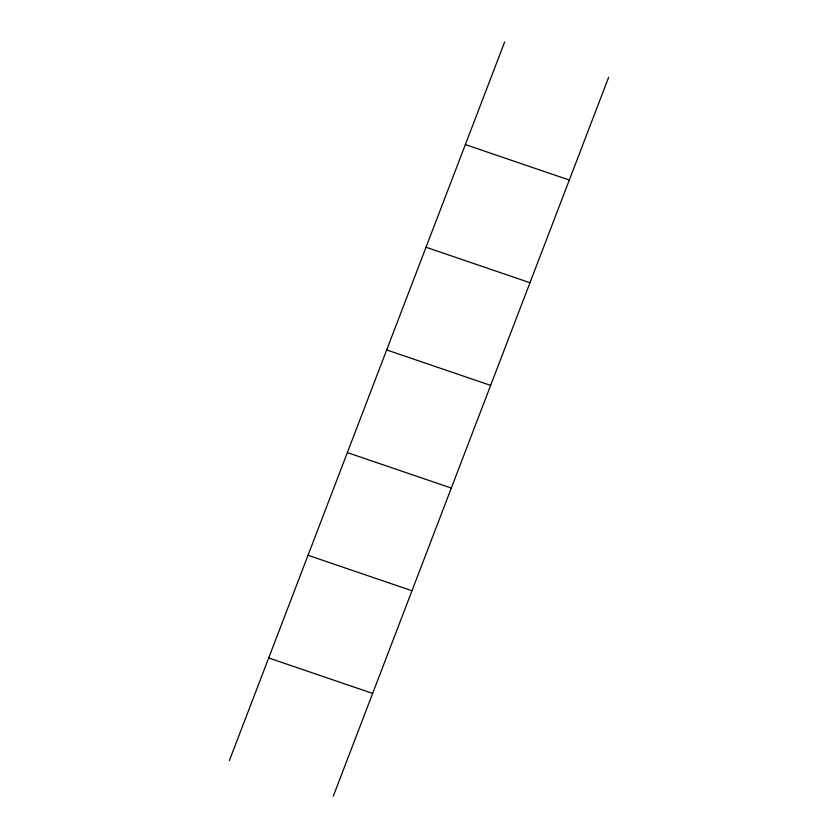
<?xml version="1.0" encoding="UTF-8"?>
<svg xmlns="http://www.w3.org/2000/svg" width="838" height="838" viewBox="0 0 838 838"><rect width="100%" height="100%" fill="white"/><g stroke="black" fill="none" stroke-linecap="round" stroke-linejoin="round"><path stroke-width="1.26" d="M229.361 760.632L504.686 41.9M333.315 796.1L608.639 77.368M465.352 144.576L569.306 180.044M426.018 247.252L529.972 282.72M386.685 349.928L490.639 385.396M347.361 452.604L451.315 488.072M308.028 555.28L411.982 590.748M268.694 657.956L372.648 693.424"/></g></svg>
